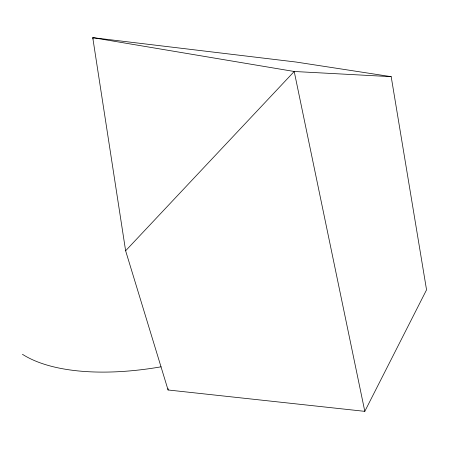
<?xml version="1.0" encoding="UTF-8"?>
<svg xmlns="http://www.w3.org/2000/svg" width="449" height="449" viewBox="0 0 449 449"><rect width="100%" height="100%" fill="white"/><g stroke="black" fill="none" stroke-linecap="round" stroke-linejoin="round"><path stroke-width="0.67" d="M364.807 411.351L426.55 289.835L391.191 76.667L295.947 62.024L92.752 37.649L125.625 250.783L168.078 389.985L364.807 411.351L294.213 71.486L92.752 37.649L93.139 38.996M125.625 250.783L294.213 71.486L391.191 76.667M168.055 388.537L168.078 389.985M161.084 366.816A186.251 82.1 -15.9 0 1 22.45 354.3"/></g></svg>
